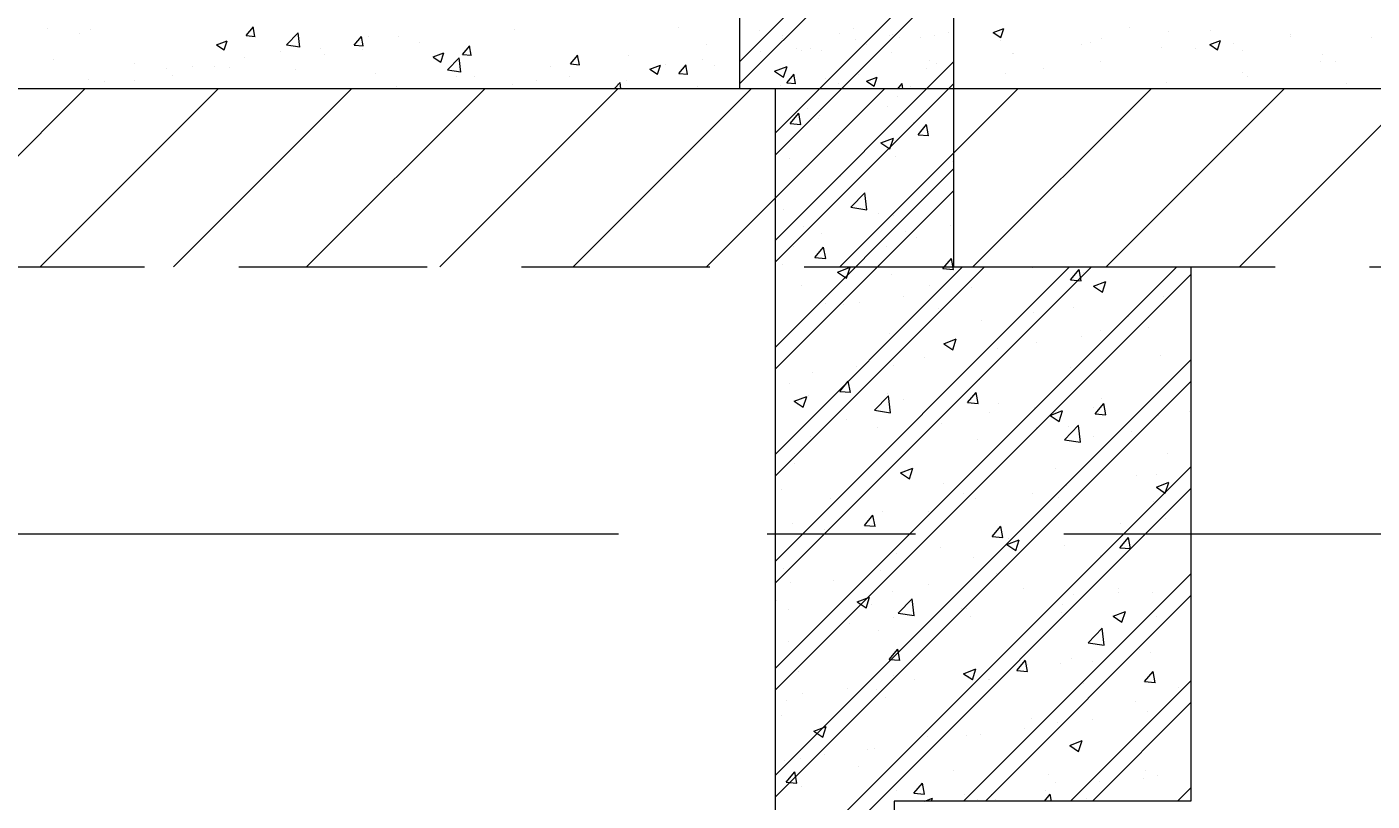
# Model space of a CAD drawing. Header units: millimetres. Extents: x 115500 to 206800, y -6300 to 53700.
# Drawn here: x 175203 to 177469, y 38050 to 39354 of the extents above; entities that cross this region are included whole.
import ezdxf

# ---------------------------------------------------------------- set-up
doc = ezdxf.new("R2010")
doc.units = ezdxf.units.MM
doc.linetypes.add('HIDDEN2', pattern=[4.7625, 3.175, -1.5875])
doc.linetypes.add('HT_Grid$0$CENTER2', pattern=[1.125, 0.75, -0.125, 0.125, -0.125])
doc.layers.get('Defpoints').update_dxf_attribs({"color": 151, "lineweight": 9})
for name, color, linetype, lineweight in [('HT_Dim Grid$0$NDC_S_DIM', 1, 'Continuous', 15), ('HT_Grid$0$NDC_S_AXIS', 5, 'HT_Grid$0$CENTER2', 13), ('NDC_S_BEAM', 3, 'HIDDEN2', 20), ('NDC_S_DIM', 1, 'Continuous', 15), ('NDC_S_HATCH MATERIAL', 8, 'Continuous', 13), ('NDC_S_SLAB', 2, 'Continuous', 20)]:
    doc.layers.add(name, color=color, linetype=linetype, lineweight=lineweight)
doc.styles.add('HT_Dim Grid$0$NDC_DIM', font='', dxfattribs={"width": 0.75})
doc.styles.get('HT_Dim Grid$0$NDC_DIM').set_extended_font_data('Dotum')
doc.dimstyles.new('HT_Dim Grid$0$NDC_dim_150', dxfattribs={"dimscale": 150, "dimtxt": 2.5, "dimasz": 1.5, "dimexe": 1.5, "dimexo": 2.5, "dimgap": 1, "dimtad": 1, "dimdec": 0, "dimzin": 0, "dimdsep": 46, "dimtxsty": 'HT_Dim Grid$0$NDC_DIM', "dimblk": 'HT_Dim Grid$0$DIMMARK', "dimcen": 0.09, "dimdle": 1.2, "dimclrd": 1, "dimclre": 1, "dimclrt": 3, "dimadec": 0, "dimazin": 0, "dimtfac": 1, "dimtdec": 0, "dimtix": 1, "dimtofl": 0, "dimtmove": 0, "dimatfit": 3, "dimfxl": 8, "dimfxlon": 1, "dimtolj": 1, "dimtzin": 0, "dimarcsym": 0})

# ---------------------------------------------------------------- blocks, each defined once
blk = doc.blocks.new('HT_Dim Grid$0$DIMMARK')
at = {"layer": 'HT_Dim Grid$0$NDC_S_DIM', "color": 1}
blk.add_line((-1.5, 0), (1, 0), dxfattribs=at)
at = {"layer": 'HT_Dim Grid$0$NDC_S_DIM', "color": 2, "const_width": 0.1}
blk.add_lwpolyline([(-0.424, -0.424), (0.424, 0.424)], dxfattribs=at)
blk = doc.blocks.new('*D52')
at = {"layer": 'Defpoints', "color": 0, "ltscale": 200, "transparency": 16777216}
for p in [(191600, 51300), (130700, 38500), (191600, 38500)]:
    blk.add_point(p, dxfattribs=at)
at = {"layer": 'HT_Dim Grid$0$NDC_S_DIM', "color": 1, "lineweight": -2, "ltscale": 200, "transparency": 16777216}
for p, q in [((130700, 50100), (130700, 51525)), ((191600, 50100), (191600, 51525)), ((130925, 51300), (191375, 51300))]:
    blk.add_line(p, q, dxfattribs=at)
at = {"layer": 'HT_Dim Grid$0$NDC_S_DIM', "color": 1, "lineweight": -2, "ltscale": 200, "transparency": 16777216, "xscale": 225, "yscale": 225, "zscale": 225, "rotation": 180}
blk.add_blockref('HT_Dim Grid$0$DIMMARK', (130700, 51300), dxfattribs=at)
at = {"layer": 'HT_Dim Grid$0$NDC_S_DIM', "color": 1, "lineweight": -2, "ltscale": 200, "transparency": 16777216, "xscale": 225, "yscale": 225, "zscale": 225}
blk.add_blockref('HT_Dim Grid$0$DIMMARK', (191600, 51300), dxfattribs=at)
at = {"layer": 'HT_Dim Grid$0$NDC_S_DIM', "color": 3, "ltscale": 200, "transparency": 16777216, "insert": (161150, 51637.8), "char_height": 375, "attachment_point": 5, "style": 'HT_Dim Grid$0$NDC_DIM'}
blk.add_mtext('\\A1;60900', dxfattribs=at)
blk = doc.blocks.new('*D57')
at = {"layer": 'Defpoints', "color": 0, "ltscale": 200, "transparency": 16777216}
for p in [(181950, 50100), (171550, 38500), (181950, 38500)]:
    blk.add_point(p, dxfattribs=at)
at = {"layer": 'HT_Dim Grid$0$NDC_S_DIM', "color": 1, "lineweight": -2, "ltscale": 200, "transparency": 16777216}
for p, q in [((171550, 48900), (171550, 50325)), ((181950, 48900), (181950, 50325)), ((171775, 50100), (181725, 50100))]:
    blk.add_line(p, q, dxfattribs=at)
at = {"layer": 'HT_Dim Grid$0$NDC_S_DIM', "color": 1, "lineweight": -2, "ltscale": 200, "transparency": 16777216, "xscale": 225, "yscale": 225, "zscale": 225, "rotation": 180}
blk.add_blockref('HT_Dim Grid$0$DIMMARK', (171550, 50100), dxfattribs=at)
at = {"layer": 'HT_Dim Grid$0$NDC_S_DIM', "color": 1, "lineweight": -2, "ltscale": 200, "transparency": 16777216, "xscale": 225, "yscale": 225, "zscale": 225}
blk.add_blockref('HT_Dim Grid$0$DIMMARK', (181950, 50100), dxfattribs=at)
at = {"layer": 'HT_Dim Grid$0$NDC_S_DIM', "color": 3, "ltscale": 200, "transparency": 16777216, "insert": (176750, 50437.8), "char_height": 375, "attachment_point": 5, "style": 'HT_Dim Grid$0$NDC_DIM'}
blk.add_mtext('\\A1;10400', dxfattribs=at)

msp = doc.modelspace()

# ---------------------------------------------------------------- linework, layer by layer
at = {"layer": 'HT_Grid$0$NDC_S_AXIS', "ltscale": 2000}
msp.add_line((120700, 38500), (201600, 38500), dxfattribs=at)
at = {"layer": 'NDC_S_BEAM', "ltscale": 100}
msp.add_line((171750, 38950), (181350, 38950), dxfattribs=at)
at = {"layer": 'NDC_S_DIM', "ltscale": 100}
for p, q in [((176764, 39890.9), (176764, 38950)), ((176404, 39250), (176404, 39450)), ((176464, 39250), (176404, 39250)), ((176464, 37697.7), (176464, 39250)), ((176764, 38950), (177164, 38950)), ((177164, 38950), (177164, 38050)), ((177164, 38050), (176664, 38050)), ((176664, 38050), (176664, 37697.7))]:
    msp.add_line(p, q, dxfattribs=at)
at = {"layer": 'NDC_S_HATCH MATERIAL', "linetype": 'Continuous', "ltscale": 100}
for p, q in [((176464, 39175.5), (176764, 39475.5)), ((176404, 39259.1), (176595, 39450)), ((176404, 39295.8), (176558.2, 39450)), ((176464, 39138.7), (176764, 39438.7)), ((175237.4, 39351.3), (175237.4, 39351.3)), ((175291.1, 39343.8), (175291.1, 39343.8)), ((175310.1, 39349.9), (175310.1, 39349.9)), ((175572.5, 39339.7), (175584.8, 39354.3)), ((175587.3, 39338.3), (175584.4, 39354.2)), ((175640.6, 39323.8), (175660.4, 39344.4)), ((175663.1, 39320.2), (175660.3, 39344.4)), ((176025.1, 39349), (176025.1, 39349)), ((176301.5, 39353.9), (176301.5, 39353.9)), ((176437, 39348.2), (176437, 39348.2)), ((176572.6, 39342.4), (176572.6, 39342.4)), ((176596.3, 39351.8), (176596.3, 39351.8)), ((176662.2, 39341.5), (176662.2, 39341.5)), ((176756.5, 39345), (176756.5, 39345)), ((176831.1, 39344.8), (176848.9, 39351.6)), ((176831.1, 39344.7), (176843.7, 39336.2)), ((176843.7, 39336.2), (176848.9, 39351.5)), ((177061.4, 39353.6), (177061.4, 39353.6)), ((177125.7, 39345.9), (177125.7, 39345.9)), ((177197, 39347.9), (177197, 39347.9)), ((177332.6, 39342.2), (177332.6, 39342.2)), ((175522.6, 39323.9), (175540.4, 39330.7)), ((175522.6, 39323.8), (175535.2, 39315.3)), ((175535.2, 39315.3), (175540.4, 39330.6)), ((175572.5, 39339.7), (175587.7, 39338.3)), ((175640.5, 39323.9), (175663.1, 39320.4)), ((175697.7, 39318.5), (175697.7, 39318.5)), ((175754.7, 39323.7), (175767, 39338.3)), ((175754.7, 39323.7), (175769.9, 39322.4)), ((175769.5, 39322.3), (175766.6, 39338.2)), ((175778.7, 39338.7), (175778.7, 39338.7)), ((175829.6, 39337.5), (175829.6, 39337.5)), ((175864.7, 39327.9), (175864.7, 39327.9)), ((175936.9, 39307.8), (175949.1, 39322.4)), ((175951.7, 39306.4), (175948.7, 39322.3)), ((176347.5, 39324.1), (176347.5, 39324.1)), ((176475.8, 39340.3), (176475.8, 39340.3)), ((176476.9, 39334), (176476.9, 39334)), ((176598.7, 39333.2), (176598.7, 39333.2)), ((176617.7, 39324.1), (176617.7, 39324.1)), ((176657, 39339.7), (176657, 39339.7)), ((176674, 39336.5), (176674, 39336.5)), ((176708.2, 39336.7), (176708.2, 39336.7)), ((176731.3, 39339), (176731.3, 39339)), ((176843.8, 39331), (176843.8, 39331)), ((176979.4, 39325.3), (176979.4, 39325.3)), ((176995.3, 39328), (176995.3, 39328)), ((177014.2, 39334.7), (177014.2, 39334.7)), ((177115, 39319.5), (177115, 39319.5)), ((177196.1, 39324.3), (177208.8, 39315.8)), ((177196.2, 39324.4), (177214, 39331.3)), ((177208.8, 39315.8), (177213.9, 39331.2)), ((177235.8, 39325.7), (177235.8, 39325.7)), ((177332, 39338.3), (177332, 39338.3)), ((177468.2, 39336.5), (177468.2, 39336.5)), ((175248.2, 39299), (175248.2, 39299)), ((175569.4, 39302.2), (175569.4, 39302.2)), ((175630.6, 39313.2), (175630.6, 39313.2)), ((175704.9, 39306.9), (175704.9, 39306.9)), ((175768.5, 39315.3), (175768.5, 39315.3)), ((175887.6, 39303.4), (175900.2, 39294.9)), ((175887.7, 39303.5), (175905.4, 39310.4)), ((175900.2, 39294.9), (175905.4, 39310.3)), ((175911.7, 39281.7), (175931.4, 39302.3)), ((175934.2, 39278.2), (175931.4, 39302.3)), ((175936.9, 39307.8), (175952.1, 39306.5)), ((176119.1, 39291.9), (176131.3, 39306.5)), ((176133.9, 39290.4), (176130.9, 39306.4)), ((176217.1, 39306.2), (176217.1, 39306.2)), ((176342, 39299.4), (176342, 39299.4)), ((176438.2, 39312), (176438.2, 39312)), ((176499.4, 39318.2), (176499.4, 39318.2)), ((176508.9, 39314.2), (176508.9, 39314.2)), ((176522.5, 39317.3), (176522.5, 39317.3)), ((176542.6, 39314.2), (176542.6, 39314.2)), ((176659.6, 39311.5), (176659.6, 39311.5)), ((176723.8, 39298.1), (176723.8, 39298.1)), ((176863.4, 39309), (176863.4, 39309)), ((176866, 39309.3), (176866, 39309.3)), ((177011.8, 39296.2), (177011.8, 39296.2)), ((177172.2, 39317.3), (177172.2, 39317.3)), ((177250.6, 39313.8), (177250.6, 39313.8)), ((177382.9, 39296.6), (177382.9, 39296.6)), ((177386.2, 39308.1), (177386.2, 39308.1)), ((177407.4, 39296.7), (177407.4, 39296.7)), ((175383.8, 39293.3), (175383.8, 39293.3)), ((175438.9, 39284.4), (175438.9, 39284.4)), ((175448.3, 39273.1), (175448.3, 39273.1)), ((175482.5, 39287.8), (175482.5, 39287.8)), ((175519.4, 39287.6), (175519.4, 39287.6)), ((175544.5, 39285.8), (175544.5, 39285.8)), ((175655, 39281.8), (175655, 39281.8)), ((175790.6, 39276.1), (175790.6, 39276.1)), ((175911.6, 39281.9), (175934.2, 39278.4)), ((176085.2, 39287.1), (176085.2, 39287.1)), ((176119.1, 39291.8), (176134.3, 39290.5)), ((176252.6, 39283.1), (176265.3, 39274.6)), ((176252.7, 39283.2), (176270.5, 39290)), ((176265.3, 39274.6), (176270.4, 39289.9)), ((176278.5, 39291), (176278.5, 39291)), ((176301.3, 39275.9), (176313.5, 39290.5)), ((176301.3, 39275.9), (176316.4, 39274.6)), ((176316, 39274.5), (176313.1, 39290.4)), ((176360.8, 39288.8), (176360.8, 39288.8)), ((176462.7, 39279.6), (176483.7, 39287.7)), ((176462.7, 39279.6), (176477.7, 39269.6)), ((176464, 38995.2), (176764, 39295.2)), ((176477.7, 39269.4), (176483.7, 39287.6)), ((176483.4, 39260), (176495.7, 39274.6)), ((176498.2, 39258.6), (176495.3, 39274.5)), ((176604.7, 39274.8), (176604.7, 39274.8)), ((176717.9, 39283.9), (176717.9, 39283.9)), ((176735.1, 39292.7), (176735.1, 39292.7)), ((176852, 39275.1), (176852, 39275.1)), ((176915.6, 39283.5), (176915.6, 39283.5)), ((177250.9, 39277.6), (177250.9, 39277.6)), ((175307, 39265.3), (175307, 39265.3)), ((175334.4, 39262.4), (175334.4, 39262.4)), ((175384.7, 39264.7), (175384.7, 39264.7)), ((175826.5, 39253), (175826.5, 39253)), ((175926.2, 39270.4), (175926.2, 39270.4)), ((175956.9, 39270.9), (175956.9, 39270.9)), ((176021.8, 39257.2), (176021.8, 39257.2)), ((176061.8, 39264.6), (176061.8, 39264.6)), ((176118, 39269.9), (176118, 39269.9)), ((176192.6, 39250), (176202.5, 39260.3)), ((176197.4, 39258.9), (176197.4, 39258.9)), ((176203.6, 39250), (176202.4, 39260.3)), ((176212.6, 39263.4), (176212.6, 39263.4)), ((176333, 39253.2), (176333, 39253.2)), ((176464, 38958.4), (176764, 39258.4)), ((176472.7, 39255.8), (176472.7, 39255.8)), ((176483.4, 39260), (176498.6, 39258.6)), ((176548.8, 39268.1), (176548.8, 39268.1)), ((176569.8, 39258.5), (176569.8, 39258.5)), ((176617.7, 39262.9), (176635.5, 39269.7)), ((176617.7, 39262.8), (176630.3, 39254.2)), ((176630.3, 39254.2), (176635.5, 39269.6)), ((176670.6, 39250), (176677.9, 39258.6)), ((176679, 39250), (176677.5, 39258.6)), ((176691.6, 39254), (176691.6, 39254)), ((177122.6, 39261.3), (177122.6, 39261.3)), ((177259.3, 39271.3), (177259.3, 39271.3)), ((177425.6, 39259.3), (177425.6, 39259.3)), ((175000.9, 38950), (175300.9, 39250)), ((175225.4, 38950), (175525.4, 39250)), ((175449.9, 38950), (175749.9, 39250)), ((175674.4, 38950), (175974.4, 39250)), ((175898.9, 38950), (176198.9, 39250)), ((176123.4, 38950), (176423.4, 39250)), ((176347.9, 38950), (176647.9, 39250)), ((176572.4, 38950), (176872.4, 39250)), ((176670.4, 39236.6), (176670.4, 39236.6)), ((176796.9, 38950), (177096.9, 39250)), ((177021.4, 38950), (177321.4, 39250)), ((177245.9, 38950), (177545.9, 39250)), ((176489.2, 39191.4), (176503.7, 39208.7)), ((176507.1, 39189.8), (176503.7, 39208.6)), ((176518.9, 39217.4), (176518.9, 39217.4)), ((176538.8, 39205.7), (176538.8, 39205.7)), ((176652.4, 39220.7), (176652.4, 39220.7)), ((176489.2, 39191.4), (176507.1, 39189.9)), ((176536.6, 39199.3), (176536.6, 39199.3)), ((176696.8, 39192.5), (176696.8, 39192.5)), ((176704.4, 39172.6), (176718.8, 39189.9)), ((176722.3, 39170.9), (176718.8, 39189.7)), ((176641.8, 39158.8), (176662.8, 39166.9)), ((176656.7, 39148.7), (176662.8, 39166.8)), ((176663.4, 39163.1), (176663.4, 39163.1)), ((176704.4, 39172.6), (176722.3, 39171.1)), ((176641.8, 39158.8), (176656.7, 39148.8)), ((176464, 38814.9), (176764, 39114.9)), ((176488.4, 39133.1), (176488.4, 39133.1)), ((176515.2, 39117.5), (176515.2, 39117.5)), ((176666.8, 39136.7), (176666.8, 39136.7)), ((176762.9, 39127.3), (176762.9, 39127.3)), ((176573.5, 39102.4), (176573.5, 39102.4)), ((176464, 38778.1), (176764, 39078.1)), ((176591.4, 39050.3), (176614.8, 39074.6)), ((176618.1, 39046.1), (176614.8, 39074.5)), ((176591.4, 39050.3), (176618.1, 39046.1)), ((176478.2, 39046), (176478.2, 39046)), ((176638.4, 39039.2), (176638.4, 39039.2)), ((176663.1, 39036.9), (176663.1, 39036.9)), ((176511.6, 39017.7), (176511.6, 39017.7)), ((176541.5, 39005.7), (176541.5, 39005.7)), ((176684, 39009), (176684, 39009)), ((176759.1, 39018.9), (176759.1, 39018.9)), ((176494.6, 38984), (176494.6, 38984)), ((176530.8, 38965.8), (176545.3, 38983)), ((176548.8, 38964.1), (176545.3, 38982.9)), ((176651, 38984.1), (176651, 38984.1)), ((176701.6, 38998.9), (176701.6, 38998.9)), ((176530.8, 38965.8), (176548.8, 38964.2)), ((176746, 38947), (176760.5, 38964.2)), ((176763.9, 38945.3), (176760.5, 38964.1)), ((176464, 38597.8), (176816.2, 38950)), ((176464, 38417.5), (176996.5, 38950)), ((176464, 38634.6), (176779.5, 38950)), ((176464, 38454.2), (176959.8, 38950)), ((176464, 38273.9), (177140.1, 38950)), ((176464, 38237.2), (177164, 38937.2)), ((176476, 38954.1), (176476, 38954.1)), ((176568.8, 38941.3), (176589.8, 38949.4)), ((176568.8, 38941.3), (176583.7, 38931.2)), ((176583.7, 38931.1), (176589.8, 38949.2)), ((176659.5, 38937), (176659.5, 38937)), ((176746, 38947), (176763.9, 38945.4)), ((176897.8, 38948.3), (176897.8, 38948.3)), ((176961.2, 38928.1), (176975.6, 38945.4)), ((176979.1, 38926.5), (176975.6, 38945.3)), ((176983.3, 38940.4), (176983.3, 38940.4)), ((176507.9, 38917.8), (176507.9, 38917.8)), ((176722.9, 38918.2), (176722.9, 38918.2)), ((176793.8, 38915.5), (176793.8, 38915.5)), ((176961.2, 38928.1), (176979.1, 38926.6)), ((176999.9, 38917.3), (177021, 38925.3)), ((176999.9, 38917.3), (177014.9, 38907.2)), ((177014.9, 38907.1), (177021, 38925.2)), ((176547.9, 38888.2), (176547.9, 38888.2)), ((176605.1, 38890.7), (176605.1, 38890.7)), ((176680.2, 38900.5), (176680.2, 38900.5)), ((177117.2, 38900), (177117.2, 38900)), ((176578.7, 38886.7), (176578.7, 38886.7)), ((176738.8, 38880), (176738.8, 38880)), ((176899, 38873.2), (176899, 38873.2)), ((176965.7, 38880.8), (176965.7, 38880.8)), ((177059.1, 38866.4), (177059.1, 38866.4)), ((176811.6, 38859.6), (176811.6, 38859.6)), ((177012.4, 38843.3), (177012.4, 38843.3)), ((177093.1, 38847), (177093.1, 38847)), ((176655.8, 38837.1), (176655.8, 38837.1)), ((176747.9, 38820.5), (176768.9, 38828.6)), ((176747.9, 38820.5), (176762.8, 38810.4)), ((176762.8, 38810.3), (176768.9, 38828.5)), ((176904.4, 38822.1), (176904.4, 38822.1)), ((176979.5, 38832), (176979.5, 38832)), ((176504.3, 38817.9), (176504.3, 38817.9)), ((176837.5, 38813.2), (176837.5, 38813.2)), ((177113.5, 38800.1), (177113.5, 38800.1)), ((176464, 38093.6), (177164, 38793.6)), ((176601.3, 38782.2), (176601.3, 38782.2)), ((176662.5, 38783.2), (176662.5, 38783.2)), ((176714.9, 38797.2), (176714.9, 38797.2)), ((176962, 38780.9), (176962, 38780.9)), ((176464, 38056.9), (177164, 38756.9)), ((176487.5, 38753.2), (176487.5, 38753.2)), ((176526.2, 38772.3), (176526.2, 38772.3)), ((176572.5, 38740.1), (176586.9, 38757.4)), ((176590.4, 38738.4), (176586.9, 38757.3)), ((176808, 38759.8), (176808, 38759.8)), ((176495.8, 38723.7), (176516.8, 38731.8)), ((176510.7, 38713.6), (176516.8, 38731.7)), ((176520.3, 38733.4), (176520.3, 38733.4)), ((176572.5, 38740.1), (176590.4, 38738.6)), ((176631.2, 38708.4), (176654.6, 38732.7)), ((176652.2, 38737.3), (176652.2, 38737.3)), ((176657.9, 38704.2), (176654.6, 38732.7)), ((176787.6, 38721.3), (176802.1, 38738.5)), ((176805.6, 38719.6), (176802.1, 38738.4)), ((176495.8, 38723.7), (176510.7, 38713.7)), ((176500.6, 38718.1), (176500.6, 38718.1)), ((176631.2, 38708.4), (176657.9, 38704.3)), ((176680.4, 38726.7), (176680.4, 38726.7)), ((176787.6, 38721.3), (176805.6, 38719.7)), ((176840.6, 38719.9), (176840.6, 38719.9)), ((176900.6, 38713.7), (176900.6, 38713.7)), ((176927, 38699.7), (176948, 38707.8)), ((176941.9, 38689.5), (176948, 38707.7)), ((177000.7, 38713.1), (177000.7, 38713.1)), ((177002.8, 38702.5), (177017.3, 38719.7)), ((177014.2, 38728.6), (177014.2, 38728.6)), ((177020.7, 38700.8), (177017.3, 38719.6)), ((176583.5, 38693.1), (176583.5, 38693.1)), ((176743.7, 38686.4), (176743.7, 38686.4)), ((176825.4, 38703.8), (176825.4, 38703.8)), ((176927, 38699.7), (176941.9, 38689.7)), ((177002.8, 38702.5), (177020.7, 38700.9)), ((177109.9, 38700.2), (177109.9, 38700.2)), ((177160.9, 38706.4), (177160.9, 38706.4)), ((176522.4, 38663.9), (176522.4, 38663.9)), ((176636, 38678.9), (176636, 38678.9)), ((176903.8, 38679.6), (176903.8, 38679.6)), ((176951.4, 38658.7), (176974.7, 38683.1)), ((176958.4, 38681), (176958.4, 38681)), ((176978.1, 38654.5), (176974.7, 38683)), ((177000, 38664.3), (177000, 38664.3)), ((177064, 38672.8), (177064, 38672.8)), ((176804.3, 38659.9), (176804.3, 38659.9)), ((176951.4, 38658.7), (176978.1, 38654.6)), ((176497, 38618.2), (176497, 38618.2)), ((176648.5, 38637.4), (176648.5, 38637.4)), ((176825.1, 38634.2), (176825.1, 38634.2)), ((177124.7, 38635.3), (177124.7, 38635.3)), ((176464, 37913.3), (177164, 38613.3)), ((176650.1, 38604.2), (176650.1, 38604.2)), ((176674.9, 38603), (176695.9, 38611)), ((176674.9, 38603), (176689.8, 38592.9)), ((176689.8, 38592.8), (176695.9, 38610.9)), ((176821.6, 38595.4), (176821.6, 38595.4)), ((176935.2, 38610.3), (176935.2, 38610.3)), ((177071.9, 38598.4), (177071.9, 38598.4)), ((177106.2, 38600.4), (177106.2, 38600.4)), ((176464, 37876.6), (177164, 38576.6)), ((176475.2, 38574.2), (176475.2, 38574.2)), ((176620.7, 38574.2), (176620.7, 38574.2)), ((176746.5, 38585.5), (176746.5, 38585.5)), ((176954.7, 38581.2), (176954.7, 38581.2)), ((177106, 38578.9), (177127, 38587)), ((177106, 38578.9), (177120.9, 38568.9)), ((177120.9, 38568.8), (177127, 38586.9)), ((176557.1, 38560.5), (176557.1, 38560.5)), ((176780.9, 38567.4), (176780.9, 38567.4)), ((176800.7, 38560), (176800.7, 38560)), ((176897, 38568.4), (176897, 38568.4)), ((176941, 38560.6), (176941, 38560.6)), ((177101.2, 38553.9), (177101.2, 38553.9)), ((176614.1, 38514.5), (176628.5, 38531.7)), ((176632, 38512.8), (176628.5, 38531.6)), ((176644.9, 38537.5), (176644.9, 38537.5)), ((176722, 38538.3), (176722, 38538.3)), ((177120.9, 38526.8), (177120.9, 38526.8)), ((176493.3, 38518.3), (176493.3, 38518.3)), ((176547, 38508.3), (176547, 38508.3)), ((176614.1, 38514.5), (176632, 38512.9)), ((176829.3, 38495.6), (176843.7, 38512.9)), ((176847.2, 38494), (176843.7, 38512.8)), ((177045.8, 38516.9), (177045.8, 38516.9)), ((176829.3, 38495.6), (176847.2, 38494.1)), ((176854, 38482.2), (176875, 38490.2)), ((176854, 38482.2), (176868.9, 38472.1)), ((176856.3, 38492), (176856.3, 38492)), ((176868.9, 38472), (176875, 38490.1)), ((176951.1, 38481.3), (176951.1, 38481.3)), ((177044.4, 38476.8), (177058.9, 38494.1)), ((177062.4, 38475.1), (177058.9, 38493.9)), ((177102.6, 38500.5), (177102.6, 38500.5)), ((176667.6, 38467.2), (176667.6, 38467.2)), ((176742.7, 38477), (176742.7, 38477)), ((176797, 38460.2), (176797, 38460.2)), ((177011.5, 38463.4), (177011.5, 38463.4)), ((177044.4, 38476.8), (177062.4, 38475.3)), ((176478.1, 38442.2), (176478.1, 38442.2)), ((176641.2, 38437.7), (176641.2, 38437.7)), ((176489.7, 38418.5), (176489.7, 38418.5)), ((176562.3, 38420.9), (176562.3, 38420.9)), ((176722.5, 38414.1), (176722.5, 38414.1)), ((176781, 38050), (177164, 38433)), ((176836.6, 38433.4), (176836.6, 38433.4)), ((177155.6, 38423.5), (177155.6, 38423.5)), ((176601.9, 38385.4), (176622.9, 38393.5)), ((176616.8, 38375.2), (176622.9, 38393.4)), ((176661.6, 38403.3), (176661.6, 38403.3)), ((176671, 38366.5), (176694.3, 38390.9)), ((176697.7, 38362.3), (176694.3, 38390.8)), ((176817.8, 38050), (177164, 38396.2)), ((176882.6, 38407.3), (176882.6, 38407.3)), ((176966.9, 38398.6), (176966.9, 38398.6)), ((177042, 38408.5), (177042, 38408.5)), ((177042.7, 38400.6), (177042.7, 38400.6)), ((177098.9, 38400.6), (177098.9, 38400.6)), ((176465.4, 38387.3), (176465.4, 38387.3)), ((176486.7, 38373.3), (176486.7, 38373.3)), ((176601.9, 38385.4), (176616.8, 38375.3)), ((176625.6, 38380.6), (176625.6, 38380.6)), ((176777.4, 38373.7), (176777.4, 38373.7)), ((176785.7, 38373.8), (176785.7, 38373.8)), ((176945.9, 38367), (176945.9, 38367)), ((176947.4, 38381.4), (176947.4, 38381.4)), ((177033, 38361.4), (177054, 38369.4)), ((177048, 38351.2), (177054, 38369.3)), ((176588.7, 38348.8), (176588.7, 38348.8)), ((176663.8, 38358.7), (176663.8, 38358.7)), ((176671, 38366.5), (176697.7, 38362.4)), ((176793.4, 38360.3), (176793.4, 38360.3)), ((177033, 38361.4), (177048, 38351.3)), ((177106, 38360.3), (177106, 38360.3)), ((176637.6, 38337.8), (176637.6, 38337.8)), ((176991.1, 38316.8), (177014.5, 38341.2)), ((177017.8, 38312.6), (177014.5, 38341.1)), ((176486, 38318.6), (176486, 38318.6)), ((176655.7, 38288.8), (176670.2, 38306.1)), ((176673.6, 38287.1), (176670.2, 38305.9)), ((176991.1, 38316.8), (177017.8, 38312.7)), ((177076.7, 38305.1), (177076.7, 38305.1)), ((177095.3, 38300.8), (177095.3, 38300.8)), ((176655.7, 38288.8), (176673.6, 38287.2)), ((176870.9, 38270), (176885.3, 38287.2)), ((176888.8, 38268.3), (176885.3, 38287.1)), ((176888, 38280.3), (176888, 38280.3)), ((176943.8, 38281.6), (176943.8, 38281.6)), ((176963.1, 38290.2), (176963.1, 38290.2)), ((176999.1, 38284.4), (176999.1, 38284.4)), ((176502.6, 38268.4), (176502.6, 38268.4)), ((176662.8, 38261.6), (176662.8, 38261.6)), ((176698.5, 38255.4), (176698.5, 38255.4)), ((176781, 38264.6), (176802, 38272.7)), ((176781, 38264.6), (176795.9, 38254.6)), ((176789.7, 38260.4), (176789.7, 38260.4)), ((176795.9, 38254.4), (176802, 38272.6)), ((176822.9, 38254.8), (176822.9, 38254.8)), ((176824.2, 38254.4), (176824.2, 38254.4)), ((176870.9, 38270), (176888.8, 38268.4)), ((177086.1, 38251.2), (177100.5, 38268.4)), ((177104, 38249.5), (177100.5, 38268.3)), ((176584.9, 38240.4), (176584.9, 38240.4)), ((176633.9, 38237.9), (176633.9, 38237.9)), ((176961.3, 38050), (177164, 38252.7)), ((176983.1, 38248.1), (176983.1, 38248.1)), ((177086.1, 38251.2), (177104, 38249.6)), ((177143.2, 38241.3), (177143.2, 38241.3)), ((176482.4, 38218.7), (176482.4, 38218.7)), ((176509.8, 38230.5), (176509.8, 38230.5)), ((176649.2, 38224.3), (176649.2, 38224.3)), ((176998.1, 38050), (177164, 38215.9)), ((177071, 38218.5), (177071, 38218.5)), ((176474.3, 38194.3), (176474.3, 38194.3)), ((176896.1, 38188.5), (176896.1, 38188.5)), ((176997.8, 38186.8), (176997.8, 38186.8)), ((177091.7, 38200.9), (177091.7, 38200.9)), ((176528.9, 38167.9), (176549.9, 38175.9)), ((176528.9, 38167.9), (176543.8, 38157.8)), ((176543.8, 38157.7), (176549.9, 38175.8)), ((176884.1, 38171.9), (176884.1, 38171.9)), ((176940.1, 38181.7), (176940.1, 38181.7)), ((176721.1, 38158.5), (176721.1, 38158.5)), ((176786.1, 38160.6), (176786.1, 38160.6)), ((176809, 38162), (176809, 38162)), ((176960, 38143.8), (176981, 38151.9)), ((176960, 38143.8), (176975, 38133.8)), ((176975, 38133.7), (176981, 38151.8)), ((176478.7, 38118.9), (176478.7, 38118.9)), ((176505.9, 38122.1), (176505.9, 38122.1)), ((176546.2, 38128.4), (176546.2, 38128.4)), ((176619.6, 38137), (176619.6, 38137)), ((176630.3, 38138.1), (176630.3, 38138.1)), ((176482.1, 38082), (176496.6, 38099.2)), ((176500.1, 38080.3), (176496.6, 38099.1)), ((176604.3, 38108.3), (176604.3, 38108.3)), ((176764.5, 38101.5), (176764.5, 38101.5)), ((176924.6, 38094.8), (176924.6, 38094.8)), ((177088, 38101), (177088, 38101)), ((176482.1, 38082), (176500.1, 38080.4)), ((176507.5, 38074.8), (176507.5, 38074.8)), ((176697.3, 38063.2), (176711.8, 38080.4)), ((176715.3, 38061.5), (176711.8, 38080.3)), ((176936.5, 38081.8), (176936.5, 38081.8)), ((177010.6, 38083.5), (177010.6, 38083.5)), ((177084.8, 38088), (177084.8, 38088)), ((177108.3, 38093.4), (177108.3, 38093.4)), ((177141.6, 38050), (177164, 38072.4)), ((176667.6, 38068), (176667.6, 38068)), ((176697.3, 38063.2), (176715.3, 38061.6)), ((176715.6, 38050), (176729, 38055.1)), ((176727.3, 38050), (176729, 38055)), ((176782.4, 38060.7), (176782.4, 38060.7)), ((176805.2, 38053.5), (176805.2, 38053.5)), ((176827.7, 38061.2), (176827.7, 38061.2)), ((176835.7, 38053.5), (176835.7, 38053.5)), ((176917.3, 38050), (176927, 38061.6)), ((176918.8, 38068.5), (176918.8, 38068.5)), ((176929.1, 38050), (176927, 38061.5)), ((176987.9, 38054.5), (176987.9, 38054.5))]:
    msp.add_line(p, q, dxfattribs=at)
at = {"layer": 'NDC_S_SLAB', "ltscale": 10}
msp.add_line((181931.8, 39250), (173963.8, 39250), dxfattribs=at)

# ---------------------------------------------------------------- dimensions: what is measured, and where the dimension line sits
at = {"layer": 'HT_Dim Grid$0$NDC_S_DIM', "ltscale": 200}
for base, p1, p2, picture, middle in [((191600, 51300), (130700, 38500), (191600, 38500), '*D52', (161150, 51637.8)), ((181950, 50100), (171550, 38500), (181950, 38500), '*D57', (176750, 50437.8))]:
    dim = msp.add_linear_dim(base=base, p1=p1, p2=p2, dimstyle='HT_Dim Grid$0$NDC_dim_150', override={"dimtmove": 1}, dxfattribs=at)
    dim.commit()
    dim.dimension.update_dxf_attribs({"geometry": picture, "text_midpoint": middle})

doc.saveas('drawing.dxf')
